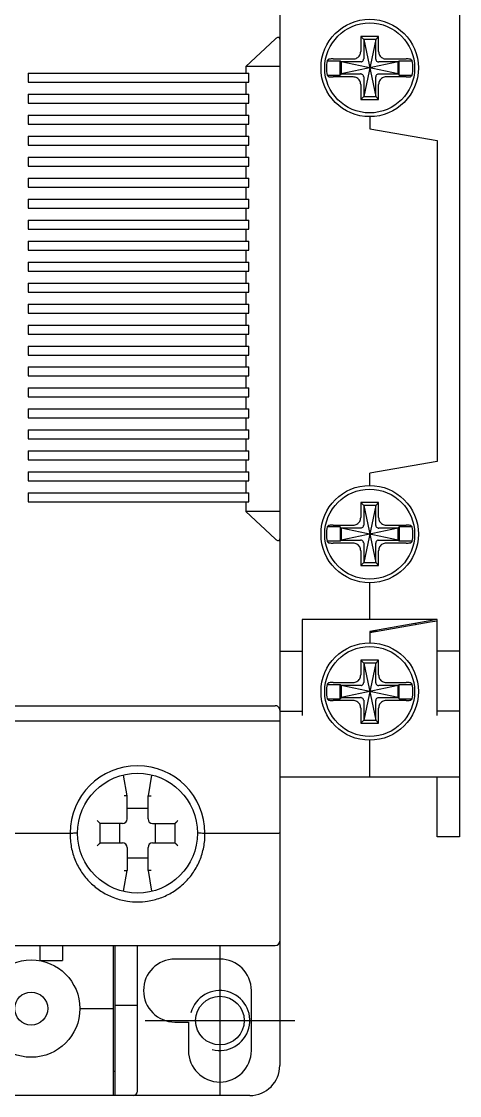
# Model space of a CAD drawing. Header units: millimetres. Extents: x 24815 to 36799, y -9299 to 5469.
# Drawn here: x 34481.6 to 34510.9, y 501.3 to 572.9 of the extents above; entities that cross this region are included whole.
import ezdxf

# ---------------------------------------------------------------- set-up
doc = ezdxf.new("R2010")
doc.units = ezdxf.units.MM
doc.linetypes.add('CENTER', pattern=[50.8, 31.75, -6.35, 6.35, -6.35])
doc.layers.add('CENTER', color=1, linetype='CENTER')
doc.layers.add('THIN', color=3, linetype='Continuous')

# ---------------------------------------------------------------- blocks, each defined once
blk = doc.blocks.new('A$C327261A5')
for p, q in [((13.837, 71.68, 0), (13.837, -30.32, 0)), ((25.837, 56.43, 0), (25.837, -15.07, 0)), ((13.537, 38.152, 0), (11.574, 36.33, 0)), ((19.437, 38.13, 0), (19.237, 38.33, 0)), ((19.237, 38.33, 0), (19.237, 37.335, 0)), ((20.437, 38.33, 0), (19.237, 38.33, 0)), ((19.437, 38.13, 0), (19.437, 36.832, 0)), ((20.237, 38.13, 0), (19.437, 34.33, 0)), ((19.437, 38.13, 0), (20.237, 34.33, 0)), ((20.237, 38.13, 0), (19.437, 38.13, 0)), ((20.237, 38.13, 0), (20.437, 38.33, 0)), ((20.237, 36.832, 0), (20.237, 38.13, 0)), ((20.437, 37.335, 0), (20.437, 38.33, 0)), ((16.991, 36.71, 0), (17.857, 36.71, 0)), ((17.403, 36.83, 0), (18.732, 36.83, 0)), ((17.857, 35.75, 0), (17.857, 36.71, 0)), ((17.937, 36.63, 0), (17.857, 36.71, 0)), ((21.737, 36.63, 0), (17.937, 35.83, 0)), ((21.737, 35.83, 0), (17.937, 36.63, 0)), ((19.235, 36.63, 0), (17.937, 36.63, 0)), ((17.937, 36.63, 0), (17.937, 35.83, 0)), ((21.737, 36.63, 0), (20.439, 36.63, 0)), ((20.942, 36.83, 0), (22.27, 36.83, 0)), ((21.737, 36.63, 0), (21.817, 36.71, 0)), ((21.737, 35.83, 0), (21.737, 36.63, 0)), ((21.817, 36.71, 0), (22.683, 36.71, 0)), ((21.817, 35.75, 0), (21.817, 36.71, 0)), ((-2.963, 35.88, 0), (-2.963, 35.28, 0)), ((-2.963, 35.88, 0), (11.774, 35.88, 0)), ((13.837, 36.33, 0), (11.574, 36.33, 0)), ((11.574, 36.33, 0), (11.574, 35.88, 0)), ((11.774, 35.28, 0), (11.774, 35.88, 0)), ((17.937, 35.83, 0), (17.857, 35.75, 0)), ((17.937, 35.83, 0), (19.235, 35.83, 0)), ((20.439, 35.83, 0), (21.737, 35.83, 0)), ((21.737, 35.83, 0), (21.817, 35.75, 0)), ((-2.963, 35.28, 0), (11.774, 35.28, 0)), ((11.574, 35.28, 0), (11.574, 34.48, 0)), ((16.991, 35.75, 0), (17.857, 35.75, 0)), ((18.732, 35.63, 0), (17.403, 35.63, 0)), ((19.237, 35.125, 0), (19.237, 34.13, 0)), ((19.437, 35.628, 0), (19.437, 34.33, 0)), ((20.237, 34.33, 0), (20.237, 35.628, 0)), ((20.437, 34.13, 0), (20.437, 35.125, 0)), ((22.27, 35.63, 0), (20.942, 35.63, 0)), ((21.817, 35.75, 0), (22.683, 35.75, 0)), ((-2.963, 34.48, 0), (-2.963, 33.88, 0)), ((-2.963, 34.48, 0), (11.774, 34.48, 0)), ((11.774, 33.88, 0), (11.774, 34.48, 0)), ((-2.963, 33.88, 0), (11.774, 33.88, 0)), ((11.574, 33.88, 0), (11.574, 33.08, 0)), ((19.437, 34.33, 0), (19.237, 34.13, 0)), ((19.237, 34.13, 0), (20.437, 34.13, 0)), ((19.437, 34.33, 0), (20.237, 34.33, 0)), ((20.237, 34.33, 0), (20.437, 34.13, 0)), ((-2.963, 33.08, 0), (-2.963, 32.48, 0)), ((-2.963, 33.08, 0), (11.774, 33.08, 0)), ((11.774, 32.48, 0), (11.774, 33.08, 0)), ((19.837, 32.98, 0), (19.837, 32.174, 0)), ((-2.963, 32.48, 0), (11.774, 32.48, 0)), ((11.574, 32.48, 0), (11.574, 31.68, 0)), ((-2.963, 31.68, 0), (-2.963, 31.08, 0)), ((-2.963, 31.68, 0), (11.774, 31.68, 0)), ((11.774, 31.08, 0), (11.774, 31.68, 0)), ((19.837, 32.174, 0), (24.337, 31.38, 0)), ((-2.963, 31.08, 0), (11.774, 31.08, 0)), ((11.574, 31.08, 0), (11.574, 30.28, 0)), ((24.337, 31.38, 0), (24.337, 9.98, 0)), ((-2.963, 30.28, 0), (-2.963, 29.68, 0)), ((-2.963, 30.28, 0), (11.774, 30.28, 0)), ((11.774, 29.68, 0), (11.774, 30.28, 0)), ((-2.963, 29.68, 0), (11.774, 29.68, 0)), ((11.574, 29.68, 0), (11.574, 28.88, 0)), ((-2.963, 28.88, 0), (11.774, 28.88, 0)), ((-2.963, 28.88, 0), (-2.963, 28.28, 0)), ((11.774, 28.28, 0), (11.774, 28.88, 0)), ((-2.963, 28.28, 0), (11.774, 28.28, 0)), ((11.574, 28.28, 0), (11.574, 27.48, 0)), ((-2.963, 27.48, 0), (11.774, 27.48, 0)), ((-2.963, 27.48, 0), (-2.963, 26.88, 0)), ((11.774, 26.88, 0), (11.774, 27.48, 0)), ((-2.963, 26.88, 0), (11.774, 26.88, 0)), ((11.574, 26.88, 0), (11.574, 26.08, 0)), ((-2.963, 26.08, 0), (11.774, 26.08, 0)), ((-2.963, 26.08, 0), (-2.963, 25.48, 0)), ((11.774, 25.48, 0), (11.774, 26.08, 0)), ((-2.963, 25.48, 0), (11.774, 25.48, 0)), ((11.574, 25.48, 0), (11.574, 24.68, 0)), ((-2.963, 24.68, 0), (11.774, 24.68, 0)), ((-2.963, 24.68, 0), (-2.963, 24.08, 0)), ((11.774, 24.08, 0), (11.774, 24.68, 0)), ((-2.963, 24.08, 0), (11.774, 24.08, 0)), ((11.574, 24.08, 0), (11.574, 23.28, 0)), ((-2.963, 23.28, 0), (11.774, 23.28, 0)), ((-2.963, 23.28, 0), (-2.963, 22.68, 0)), ((11.774, 22.68, 0), (11.774, 23.28, 0)), ((-2.963, 22.68, 0), (11.774, 22.68, 0)), ((11.574, 22.68, 0), (11.574, 21.88, 0)), ((-2.963, 21.88, 0), (11.774, 21.88, 0)), ((-2.963, 21.88, 0), (-2.963, 21.28, 0)), ((11.774, 21.28, 0), (11.774, 21.88, 0)), ((-2.963, 21.28, 0), (11.774, 21.28, 0)), ((11.574, 21.28, 0), (11.574, 20.48, 0)), ((-2.963, 20.48, 0), (11.774, 20.48, 0)), ((-2.963, 20.48, 0), (-2.963, 19.88, 0)), ((11.774, 19.88, 0), (11.774, 20.48, 0)), ((-2.963, 19.88, 0), (11.774, 19.88, 0)), ((11.574, 19.88, 0), (11.574, 19.08, 0)), ((-2.963, 19.08, 0), (11.774, 19.08, 0)), ((-2.963, 19.08, 0), (-2.963, 18.48, 0)), ((11.774, 18.48, 0), (11.774, 19.08, 0)), ((-2.963, 18.48, 0), (11.774, 18.48, 0)), ((11.574, 18.48, 0), (11.574, 17.68, 0)), ((-2.963, 17.68, 0), (11.774, 17.68, 0)), ((-2.963, 17.68, 0), (-2.963, 17.08, 0)), ((11.774, 17.08, 0), (11.774, 17.68, 0)), ((-2.963, 17.08, 0), (11.774, 17.08, 0)), ((11.574, 17.08, 0), (11.574, 16.28, 0)), ((-2.963, 16.28, 0), (11.774, 16.28, 0)), ((-2.963, 16.28, 0), (-2.963, 15.68, 0)), ((11.774, 15.68, 0), (11.774, 16.28, 0)), ((-2.963, 15.68, 0), (11.774, 15.68, 0)), ((11.574, 15.68, 0), (11.574, 14.88, 0)), ((-2.963, 14.88, 0), (11.774, 14.88, 0)), ((-2.963, 14.88, 0), (-2.963, 14.28, 0)), ((11.774, 14.28, 0), (11.774, 14.88, 0)), ((-2.963, 14.28, 0), (11.774, 14.28, 0)), ((11.574, 14.28, 0), (11.574, 13.48, 0)), ((-2.963, 13.48, 0), (11.774, 13.48, 0)), ((-2.963, 13.48, 0), (-2.963, 12.88, 0)), ((11.774, 12.88, 0), (11.774, 13.48, 0)), ((-2.963, 12.88, 0), (11.774, 12.88, 0)), ((11.574, 12.88, 0), (11.574, 12.08, 0)), ((-2.963, 12.08, 0), (11.774, 12.08, 0)), ((-2.963, 12.08, 0), (-2.963, 11.48, 0)), ((-2.963, 11.48, 0), (11.774, 11.48, 0)), ((11.574, 11.48, 0), (11.574, 10.68, 0)), ((11.774, 11.48, 0), (11.774, 12.08, 0)), ((-2.963, 10.68, 0), (11.774, 10.68, 0)), ((-2.963, 10.68, 0), (-2.963, 10.08, 0)), ((-2.963, 10.08, 0), (11.774, 10.08, 0)), ((11.574, 10.08, 0), (11.574, 9.28, 0)), ((11.774, 10.08, 0), (11.774, 10.68, 0)), ((24.337, 9.98, 0), (19.837, 9.187, 0)), ((-2.963, 9.28, 0), (11.774, 9.28, 0)), ((-2.963, 9.28, 0), (-2.963, 8.68, 0)), ((-2.963, 8.68, 0), (11.774, 8.68, 0)), ((11.574, 8.68, 0), (11.574, 7.88, 0)), ((11.774, 8.68, 0), (11.774, 9.28, 0)), ((19.837, 8.38, 0), (19.837, 9.187, 0)), ((-2.963, 7.88, 0), (11.774, 7.88, 0)), ((-2.963, 7.88, 0), (-2.963, 7.28, 0)), ((-2.963, 7.28, 0), (11.774, 7.28, 0)), ((11.574, 7.28, 0), (11.574, 6.63, 0)), ((11.774, 7.28, 0), (11.774, 7.88, 0)), ((19.437, 7.03, 0), (19.237, 7.23, 0)), ((19.237, 7.23, 0), (19.237, 6.235, 0)), ((20.437, 7.23, 0), (19.237, 7.23, 0)), ((20.237, 7.03, 0), (20.437, 7.23, 0)), ((20.437, 6.235, 0), (20.437, 7.23, 0)), ((13.837, 6.63, 0), (11.574, 6.63, 0)), ((11.574, 6.63, 0), (13.537, 4.809, 0)), ((19.437, 7.03, 0), (20.237, 3.23, 0)), ((20.237, 7.03, 0), (19.437, 3.23, 0)), ((20.237, 7.03, 0), (19.437, 7.03, 0)), ((19.437, 7.03, 0), (19.437, 5.732, 0)), ((20.237, 5.732, 0), (20.237, 7.03, 0)), ((17.857, 5.61, 0), (16.991, 5.61, 0)), ((17.403, 5.73, 0), (18.732, 5.73, 0)), ((17.857, 5.61, 0), (17.857, 4.65, 0)), ((17.937, 5.53, 0), (17.857, 5.61, 0)), ((21.737, 4.73, 0), (17.937, 5.53, 0)), ((21.737, 5.53, 0), (17.937, 4.73, 0)), ((19.235, 5.53, 0), (17.937, 5.53, 0)), ((17.937, 5.53, 0), (17.937, 4.73, 0)), ((21.737, 5.53, 0), (20.439, 5.53, 0)), ((20.942, 5.73, 0), (22.27, 5.73, 0)), ((21.737, 5.53, 0), (21.817, 5.61, 0)), ((21.737, 4.73, 0), (21.737, 5.53, 0)), ((21.817, 5.61, 0), (21.817, 4.65, 0)), ((22.683, 5.61, 0), (21.817, 5.61, 0)), ((17.857, 4.65, 0), (16.991, 4.65, 0)), ((18.732, 4.53, 0), (17.403, 4.53, 0)), ((17.937, 4.73, 0), (17.857, 4.65, 0)), ((17.937, 4.73, 0), (19.235, 4.73, 0)), ((19.437, 4.528, 0), (19.437, 3.23, 0)), ((20.237, 3.23, 0), (20.237, 4.528, 0)), ((20.439, 4.73, 0), (21.737, 4.73, 0)), ((22.27, 4.53, 0), (20.942, 4.53, 0)), ((21.737, 4.73, 0), (21.817, 4.65, 0)), ((22.683, 4.65, 0), (21.817, 4.65, 0)), ((19.237, 4.025, 0), (19.237, 3.03, 0)), ((20.437, 3.03, 0), (20.437, 4.025, 0)), ((19.437, 3.23, 0), (19.237, 3.03, 0)), ((19.237, 3.03, 0), (20.437, 3.03, 0)), ((19.437, 3.23, 0), (20.237, 3.23, 0)), ((20.237, 3.23, 0), (20.437, 3.03, 0)), ((19.837, -0.57, 0), (19.837, 1.88, 0)), ((15.337, -0.57, 0), (15.337, -6.97, 0)), ((24.337, -0.57, 0), (15.337, -0.57, 0)), ((23.852, -0.655, 0), (19.837, -1.363, 0)), ((24.32, -0.573, 0), (23.852, -0.655, 0)), ((24.337, -0.67, 0), (23.869, -0.752, 0)), ((24.337, -6.97, 0), (24.337, -0.57, 0)), ((19.837, -1.363, 0), (19.837, -2.12, 0)), ((20.367, -1.37, 0), (19.837, -1.37, 0)), ((23.869, -0.752, 0), (19.854, -1.46, 0)), ((19.854, -1.46, 0), (19.837, -1.463, 0)), ((13.837, -2.67, 0), (15.337, -2.67, 0)), ((25.837, -2.67, 0), (24.337, -2.67, 0)), ((19.237, -3.27, 0), (19.237, -4.265, 0)), ((19.437, -3.47, 0), (19.237, -3.27, 0)), ((20.437, -3.27, 0), (19.237, -3.27, 0)), ((19.437, -3.47, 0), (19.437, -4.768, 0)), ((20.237, -3.47, 0), (19.437, -7.27, 0)), ((19.437, -3.47, 0), (20.237, -7.27, 0)), ((20.237, -3.47, 0), (19.437, -3.47, 0)), ((20.237, -3.47, 0), (20.437, -3.27, 0)), ((20.237, -4.768, 0), (20.237, -3.47, 0)), ((20.437, -4.265, 0), (20.437, -3.27, 0)), ((16.991, -4.89, 0), (17.857, -4.89, 0)), ((17.403, -4.77, 0), (18.732, -4.77, 0)), ((17.857, -5.85, 0), (17.857, -4.89, 0)), ((17.937, -4.97, 0), (17.857, -4.89, 0)), ((21.737, -4.97, 0), (17.937, -5.77, 0)), ((21.737, -5.77, 0), (17.937, -4.97, 0)), ((19.235, -4.97, 0), (17.937, -4.97, 0)), ((17.937, -4.97, 0), (17.937, -5.77, 0)), ((21.737, -4.97, 0), (20.439, -4.97, 0)), ((20.942, -4.77, 0), (22.27, -4.77, 0)), ((21.737, -4.97, 0), (21.817, -4.89, 0)), ((21.737, -5.77, 0), (21.737, -4.97, 0)), ((21.817, -4.89, 0), (22.683, -4.89, 0)), ((21.817, -5.85, 0), (21.817, -4.89, 0)), ((-40.863, -6.32, 0), (13.537, -6.32, 0)), ((16.991, -5.85, 0), (17.857, -5.85, 0)), ((18.732, -5.97, 0), (17.403, -5.97, 0)), ((17.937, -5.77, 0), (17.857, -5.85, 0)), ((17.937, -5.77, 0), (19.235, -5.77, 0)), ((19.437, -5.972, 0), (19.437, -7.27, 0)), ((20.237, -7.27, 0), (20.237, -5.972, 0)), ((20.439, -5.77, 0), (21.737, -5.77, 0)), ((22.27, -5.97, 0), (20.942, -5.97, 0)), ((21.737, -5.77, 0), (21.817, -5.85, 0)), ((21.817, -5.85, 0), (22.683, -5.85, 0)), ((13.837, -6.67, 0), (15.337, -6.67, 0)), ((19.237, -6.475, 0), (19.237, -7.47, 0)), ((20.437, -7.47, 0), (20.437, -6.475, 0)), ((25.837, -6.67, 0), (24.337, -6.67, 0)), ((-41.163, -7.32, 0), (13.837, -7.32, 0)), ((19.437, -7.27, 0), (19.237, -7.47, 0)), ((19.237, -7.47, 0), (20.437, -7.47, 0)), ((19.437, -7.27, 0), (20.237, -7.27, 0)), ((20.237, -7.27, 0), (20.437, -7.47, 0)), ((19.837, -11.07, 0), (19.837, -8.62, 0)), ((3.637, -12.32, 0), (3.405, -10.944, 0)), ((5.268, -10.944, 0), (5.037, -12.32, 0)), ((13.837, -11.07, 0), (25.837, -11.07, 0)), ((24.337, -15.07, 0), (24.337, -11.07, 0)), ((3.637, -13.87, 0), (3.637, -12.32, 0)), ((5.037, -13.87, 0), (5.037, -12.32, 0)), ((5.037, -13.17, 0), (3.637, -13.17, 0)), ((1.837, -15.47, 0), (1.837, -14.17, 0)), ((3.337, -14.17, 0), (1.837, -14.17, 0)), ((3.137, -14.17, 0), (3.137, -15.47, 0)), ((5.337, -14.17, 0), (6.837, -14.17, 0)), ((5.537, -15.47, 0), (5.537, -14.17, 0)), ((6.837, -14.17, 0), (6.837, -15.47, 0)), ((-9.163, -14.82, 0), (-0.163, -14.82, 0)), ((8.837, -14.82, 0), (13.537, -14.82, 0)), ((1.837, -15.47, 0), (3.337, -15.47, 0)), ((5.337, -15.47, 0), (6.837, -15.47, 0)), ((25.837, -15.07, 0), (24.337, -15.07, 0)), ((3.637, -15.77, 0), (3.637, -17.32, 0)), ((3.637, -16.47, 0), (5.037, -16.47, 0)), ((5.037, -17.32, 0), (5.037, -15.77, 0)), ((3.406, -18.695, 0), (3.637, -17.32, 0)), ((5.037, -17.32, 0), (5.268, -18.695, 0)), ((-40.863, -22.32, 0), (13.537, -22.32, 0)), ((-2.163, -23.32, 0), (-2.163, -22.32, 0)), ((-0.663, -22.32, 0), (-0.663, -23.32, 0)), ((2.737, -32.32, 0), (2.737, -22.32, 0)), ((2.837, -32.32, 0), (2.837, -22.32, 0)), ((4.337, -32.02, 0), (4.337, -22.32, 0)), ((-2.163, -23.32, 0), (-0.663, -23.32, 0)), ((9.837, -23.22, 0), (6.837, -23.22, 0)), ((11.937, -29.32, 0), (11.937, -25.32, 0)), ((4.337, -26.32, 0), (2.837, -26.32, 0)), ((0.487, -26.52, 0), (2.737, -26.52, 0)), ((6.837, -27.42, 0), (7.737, -27.42, 0)), ((7.737, -27.42, 0), (7.737, -29.32, 0)), ((2.837, -30.72, 0), (2.737, -30.72, 0)), ((11.837, -32.32, 0), (-39.163, -32.32, 0)), ((11.837, -32.32, 0), (4.037, -32.32, 0))]:
    blk.add_line(p, q)
for centre, radius in [((19.837, 36.23, 0), 3.25), ((19.837, 36.23, 0), 3), ((19.837, 5.13, 0), 3.25), ((19.837, 5.13, 0), 3), ((19.837, -5.37, 0), 3.25), ((19.837, -5.37, 0), 3), ((4.337, -14.82, 0), 4), ((-2.763, -26.52, 0), 3.25), ((-2.763, -26.52, 0), 1.1)]:
    blk.add_circle(centre, radius)
for centre, radius, start, end in [((19.837, 36.23, 0), 2.886, 170.42695, 189.57306), ((19.837, 36.23, 0), 2.886, 350.42695, 9.57302), ((19.837, 5.13, 0), 2.886, 170.42695, 189.57306), ((19.837, 5.13, 0), 2.886, 350.42695, 9.57302), ((23.337, -0.633, 0), 0.5, 202.87563, 215.3737), ((19.837, -5.37, 0), 2.886, 170.42695, 189.57306), ((19.837, -5.37, 0), 2.886, 350.42695, 9.57302), ((4.337, -14.82, 0), 4.5, 0, 180), ((3.337, -13.87, 0), 0.3, 270, 0), ((5.337, -13.87, 0), 0.3, 180, 270), ((3.337, -15.77, 0), 0.3, 0, 90), ((5.337, -15.77, 0), 0.3, 90, 180), ((13.537, -22.02, 0), 0.3, 270, 0), ((6.837, -25.32, 0), 2.1, 90, 270), ((9.837, -25.32, 0), 2.1, 0, 90), ((9.837, -29.32, 0), 2.1, 180, 0), ((11.837, -30.32, 0), 2, 270, 0), ((4.037, -32.02, 0), 0.3, 270, 0)]:
    blk.add_arc(centre, radius, start, end)
for points, start_tangent, end_tangent in [([(13.837, 38.152, 0), (13.827, 38.213, 0), (13.797, 38.254, 0), (13.748, 38.267, 0), (13.685, 38.253, 0), (13.613, 38.213, 0), (13.537, 38.152, 0)], (0, 1), (-0.732974, -0.680257)), ([(18.732, 36.83, 0), (18.987, 36.897, 0), (19.17, 37.08, 0), (19.237, 37.335, 0)], (1, 0), (0, 1)), ([(20.437, 37.335, 0), (20.504, 37.08, 0), (20.687, 36.897, 0), (20.942, 36.83, 0)], (0, -1), (1, 0)), ([(17.091, 36.803, 0), (17.057, 36.772, 0), (17.024, 36.741, 0), (16.991, 36.71, 0)], (-0.740614, -0.671931), (-0.726063, -0.687628)), ([(17.403, 36.83, 0), (17.256, 36.827, 0), (17.142, 36.817, 0), (17.091, 36.803, 0)], (-1, 0), (-0.740614, -0.671931)), ([(19.259, 36.632, 0), (19.251, 36.631, 0), (19.243, 36.63, 0), (19.235, 36.63, 0)], (-0.99042, -0.138088), (-1, 0)), ([(19.259, 36.632, 0), (19.341, 36.663, 0), (19.404, 36.726, 0), (19.435, 36.808, 0)], (0.99042, 0.138088), (0.138088, 0.99042)), ([(19.435, 36.808, 0), (19.436, 36.816, 0), (19.437, 36.824, 0), (19.437, 36.832, 0)], (0.138088, 0.99042), (0, 1)), ([(20.239, 36.808, 0), (20.238, 36.816, 0), (20.237, 36.824, 0), (20.237, 36.832, 0)], (-0.138088, 0.99042), (0, 1)), ([(20.239, 36.808, 0), (20.27, 36.726, 0), (20.333, 36.663, 0), (20.415, 36.632, 0)], (0.138088, -0.99042), (0.99042, -0.138088)), ([(20.415, 36.632, 0), (20.423, 36.631, 0), (20.431, 36.63, 0), (20.439, 36.63, 0)], (0.99042, -0.138088), (1, 0)), ([(22.583, 36.803, 0), (22.531, 36.817, 0), (22.418, 36.827, 0), (22.27, 36.83, 0)], (-0.740614, 0.671931), (-1, 0)), ([(22.683, 36.71, 0), (22.65, 36.741, 0), (22.617, 36.772, 0), (22.583, 36.803, 0)], (-0.726063, 0.687628), (-0.740614, 0.671931)), ([(19.259, 35.829, 0), (19.251, 35.83, 0), (19.243, 35.83, 0), (19.235, 35.83, 0)], (-0.99042, 0.138088), (-1, 0)), ([(19.435, 35.653, 0), (19.404, 35.734, 0), (19.341, 35.798, 0), (19.259, 35.829, 0)], (-0.138088, 0.99042), (-0.99042, 0.138088)), ([(20.415, 35.829, 0), (20.333, 35.798, 0), (20.27, 35.734, 0), (20.239, 35.653, 0)], (-0.99042, -0.138088), (-0.138088, -0.99042)), ([(20.415, 35.829, 0), (20.423, 35.83, 0), (20.431, 35.83, 0), (20.439, 35.83, 0)], (0.99042, 0.138088), (1, 0)), ([(16.991, 35.75, 0), (17.024, 35.719, 0), (17.057, 35.688, 0), (17.091, 35.658, 0)], (0.726063, -0.687628), (0.740614, -0.671931)), ([(17.091, 35.658, 0), (17.142, 35.644, 0), (17.256, 35.634, 0), (17.403, 35.63, 0)], (0.740614, -0.671931), (1, 0)), ([(19.237, 35.125, 0), (19.17, 35.38, 0), (18.987, 35.563, 0), (18.732, 35.63, 0)], (0, 1), (-1, 0)), ([(19.435, 35.653, 0), (19.436, 35.645, 0), (19.437, 35.637, 0), (19.437, 35.628, 0)], (0.138088, -0.99042), (0, -1)), ([(20.239, 35.653, 0), (20.238, 35.645, 0), (20.237, 35.637, 0), (20.237, 35.628, 0)], (-0.138088, -0.99042), (0, -1)), ([(20.942, 35.63, 0), (20.687, 35.564, 0), (20.504, 35.381, 0), (20.437, 35.125, 0)], (-1, 0), (0, -1)), ([(22.27, 35.63, 0), (22.418, 35.634, 0), (22.531, 35.644, 0), (22.583, 35.658, 0)], (1, 0), (0.740614, 0.671931)), ([(22.583, 35.658, 0), (22.617, 35.688, 0), (22.65, 35.719, 0), (22.683, 35.75, 0)], (0.740614, 0.671931), (0.726063, 0.687628)), ([(18.732, 5.73, 0), (18.987, 5.797, 0), (19.17, 5.98, 0), (19.237, 6.235, 0)], (1, 0), (0, 1)), ([(19.435, 5.708, 0), (19.436, 5.716, 0), (19.437, 5.724, 0), (19.437, 5.732, 0)], (0.138088, 0.99042), (0, 1)), ([(20.239, 5.708, 0), (20.238, 5.716, 0), (20.237, 5.724, 0), (20.237, 5.732, 0)], (-0.138088, 0.99042), (0, 1)), ([(20.437, 6.235, 0), (20.504, 5.98, 0), (20.687, 5.797, 0), (20.942, 5.73, 0)], (0, -1), (1, 0)), ([(17.091, 5.703, 0), (17.057, 5.672, 0), (17.024, 5.641, 0), (16.991, 5.61, 0)], (-0.740614, -0.671931), (-0.726063, -0.687628)), ([(17.403, 5.73, 0), (17.256, 5.727, 0), (17.142, 5.717, 0), (17.091, 5.703, 0)], (-1, 0), (-0.740614, -0.671931)), ([(19.259, 5.532, 0), (19.251, 5.531, 0), (19.243, 5.53, 0), (19.235, 5.53, 0)], (-0.99042, -0.138088), (-1, 0)), ([(19.259, 5.532, 0), (19.341, 5.563, 0), (19.404, 5.626, 0), (19.435, 5.708, 0)], (0.99042, 0.138088), (0.138088, 0.99042)), ([(20.239, 5.708, 0), (20.27, 5.626, 0), (20.333, 5.563, 0), (20.415, 5.532, 0)], (0.138088, -0.99042), (0.99042, -0.138088)), ([(20.415, 5.532, 0), (20.423, 5.531, 0), (20.431, 5.53, 0), (20.439, 5.53, 0)], (0.99042, -0.138088), (1, 0)), ([(22.583, 5.703, 0), (22.531, 5.717, 0), (22.418, 5.727, 0), (22.27, 5.73, 0)], (-0.740614, 0.671931), (-1, 0)), ([(22.683, 5.61, 0), (22.65, 5.641, 0), (22.617, 5.672, 0), (22.583, 5.703, 0)], (-0.726063, 0.687628), (-0.740614, 0.671931)), ([(13.537, 4.809, 0), (13.612, 4.748, 0), (13.685, 4.708, 0), (13.748, 4.693, 0), (13.796, 4.707, 0), (13.827, 4.746, 0), (13.837, 4.809, 0)], (0.732974, -0.680257), (0, 1)), ([(16.991, 4.65, 0), (17.024, 4.619, 0), (17.057, 4.588, 0), (17.091, 4.558, 0)], (0.726063, -0.687628), (0.740614, -0.671931)), ([(17.091, 4.558, 0), (17.142, 4.544, 0), (17.256, 4.534, 0), (17.403, 4.53, 0)], (0.740614, -0.671931), (1, 0)), ([(19.237, 4.025, 0), (19.17, 4.28, 0), (18.987, 4.463, 0), (18.732, 4.53, 0)], (0, 1), (-1, 0)), ([(19.259, 4.729, 0), (19.251, 4.73, 0), (19.243, 4.73, 0), (19.235, 4.73, 0)], (-0.99042, 0.138088), (-1, 0)), ([(19.435, 4.553, 0), (19.404, 4.634, 0), (19.341, 4.698, 0), (19.259, 4.729, 0)], (-0.138088, 0.99042), (-0.99042, 0.138088)), ([(19.435, 4.553, 0), (19.436, 4.545, 0), (19.437, 4.537, 0), (19.437, 4.528, 0)], (0.138088, -0.99042), (0, -1)), ([(20.239, 4.553, 0), (20.238, 4.545, 0), (20.237, 4.537, 0), (20.237, 4.528, 0)], (-0.138088, -0.99042), (0, -1)), ([(20.415, 4.729, 0), (20.333, 4.698, 0), (20.27, 4.634, 0), (20.239, 4.553, 0)], (-0.99042, -0.138088), (-0.138088, -0.99042)), ([(20.415, 4.729, 0), (20.423, 4.73, 0), (20.431, 4.73, 0), (20.439, 4.73, 0)], (0.99042, 0.138088), (1, 0)), ([(20.942, 4.53, 0), (20.687, 4.464, 0), (20.504, 4.281, 0), (20.437, 4.025, 0)], (-1, 0), (0, -1)), ([(22.27, 4.53, 0), (22.418, 4.534, 0), (22.531, 4.544, 0), (22.583, 4.558, 0)], (1, 0), (0.740614, 0.671931)), ([(22.583, 4.558, 0), (22.617, 4.588, 0), (22.65, 4.619, 0), (22.683, 4.65, 0)], (0.740614, 0.671931), (0.726063, 0.687628)), ([(18.732, -4.77, 0), (18.987, -4.703, 0), (19.17, -4.52, 0), (19.237, -4.265, 0)], (1, 0), (0, 1)), ([(20.437, -4.265, 0), (20.504, -4.52, 0), (20.687, -4.703, 0), (20.942, -4.77, 0)], (0, -1), (1, 0)), ([(17.091, -4.797, 0), (17.057, -4.828, 0), (17.024, -4.859, 0), (16.991, -4.89, 0)], (-0.740614, -0.671931), (-0.726063, -0.687628)), ([(17.403, -4.77, 0), (17.256, -4.773, 0), (17.142, -4.783, 0), (17.091, -4.797, 0)], (-1, 0), (-0.740614, -0.671931)), ([(19.259, -4.968, 0), (19.251, -4.969, 0), (19.243, -4.97, 0), (19.235, -4.97, 0)], (-0.99042, -0.138088), (-1, 0)), ([(19.259, -4.968, 0), (19.341, -4.937, 0), (19.404, -4.874, 0), (19.435, -4.792, 0)], (0.99042, 0.138088), (0.138088, 0.99042)), ([(19.435, -4.792, 0), (19.436, -4.784, 0), (19.437, -4.776, 0), (19.437, -4.768, 0)], (0.138088, 0.99042), (0, 1)), ([(20.239, -4.792, 0), (20.238, -4.784, 0), (20.237, -4.776, 0), (20.237, -4.768, 0)], (-0.138088, 0.99042), (0, 1)), ([(20.239, -4.792, 0), (20.27, -4.874, 0), (20.333, -4.937, 0), (20.415, -4.968, 0)], (0.138088, -0.99042), (0.99042, -0.138088)), ([(20.415, -4.968, 0), (20.423, -4.969, 0), (20.431, -4.97, 0), (20.439, -4.97, 0)], (0.99042, -0.138088), (1, 0)), ([(22.583, -4.797, 0), (22.531, -4.783, 0), (22.418, -4.773, 0), (22.27, -4.77, 0)], (-0.740614, 0.671931), (-1, 0)), ([(22.683, -4.89, 0), (22.65, -4.859, 0), (22.617, -4.828, 0), (22.583, -4.797, 0)], (-0.726063, 0.687628), (-0.740614, 0.671931)), ([(13.837, -6.62, 0), (13.821, -6.522, 0), (13.777, -6.44, 0), (13.712, -6.376, 0), (13.629, -6.334, 0), (13.537, -6.32, 0)], (0, 1), (-1, 0)), ([(16.991, -5.85, 0), (17.024, -5.881, 0), (17.057, -5.912, 0), (17.091, -5.942, 0)], (0.726063, -0.687628), (0.740614, -0.671931)), ([(17.091, -5.942, 0), (17.142, -5.956, 0), (17.256, -5.966, 0), (17.403, -5.97, 0)], (0.740614, -0.671931), (1, 0)), ([(19.237, -6.475, 0), (19.17, -6.22, 0), (18.987, -6.037, 0), (18.732, -5.97, 0)], (0, 1), (-1, 0)), ([(19.259, -5.771, 0), (19.251, -5.77, 0), (19.243, -5.77, 0), (19.235, -5.77, 0)], (-0.99042, 0.138088), (-1, 0)), ([(19.435, -5.947, 0), (19.404, -5.866, 0), (19.341, -5.802, 0), (19.259, -5.771, 0)], (-0.138088, 0.99042), (-0.99042, 0.138088)), ([(19.435, -5.947, 0), (19.436, -5.955, 0), (19.437, -5.963, 0), (19.437, -5.972, 0)], (0.138088, -0.99042), (0, -1)), ([(20.239, -5.947, 0), (20.238, -5.955, 0), (20.237, -5.963, 0), (20.237, -5.972, 0)], (-0.138088, -0.99042), (0, -1)), ([(20.415, -5.771, 0), (20.333, -5.802, 0), (20.27, -5.866, 0), (20.239, -5.947, 0)], (-0.99042, -0.138088), (-0.138088, -0.99042)), ([(20.415, -5.771, 0), (20.423, -5.77, 0), (20.431, -5.77, 0), (20.439, -5.77, 0)], (0.99042, 0.138088), (1, 0)), ([(20.942, -5.97, 0), (20.687, -6.036, 0), (20.504, -6.219, 0), (20.437, -6.475, 0)], (-1, 0), (0, -1)), ([(22.27, -5.97, 0), (22.418, -5.966, 0), (22.531, -5.956, 0), (22.583, -5.942, 0)], (1, 0), (0.740614, 0.671931)), ([(22.583, -5.942, 0), (22.617, -5.912, 0), (22.65, -5.881, 0), (22.683, -5.85, 0)], (0.740614, 0.671931), (0.726063, 0.687628)), ([(3.637, -12.32, 0), (3.622, -12.321, 0), (3.578, -12.325, 0), (3.513, -12.33, 0), (3.437, -12.336, 0)], (-0.996529, -0.083245), (-0.996529, -0.083245)), ([(5.037, -12.32, 0), (5.052, -12.321, 0), (5.096, -12.325, 0), (5.161, -12.33, 0), (5.237, -12.336, 0)], (0.996529, -0.083245), (0.996529, -0.083245)), ([(1.837, -14.17, 0), (1.826, -14.159, 0), (1.8, -14.133, 0), (1.765, -14.098, 0), (1.724, -14.057, 0), (1.68, -14.013, 0), (1.637, -13.97, 0)], (-0.707107, 0.707107), (-0.707107, 0.707107)), ([(7.037, -13.97, 0), (6.993, -14.013, 0), (6.95, -14.057, 0), (6.909, -14.098, 0), (6.874, -14.133, 0), (6.848, -14.159, 0), (6.837, -14.17, 0)], (-0.707107, -0.707107), (-0.707107, -0.707107)), ([(-0.163, -14.82, 0), (0.006, -14.81, 0), (0.172, -14.796, 0), (0.337, -14.781, 0)], (0.996993, 0.077486), (0.995437, 0.09542)), ([(-0.162, -14.82, 0), (-0.163, -14.951, 0), (-0.061, -15.858, 0), (0.22, -16.724, 0), (0.667, -17.511, 0), (1.261, -18.191, 0), (1.984, -18.742, 0), (2.798, -19.135, 0), (3.658, -19.355, 0), (4.337, -19.407, 0)], (-0.019325, -0.999813), (1, 0.000013)), ([(4.337, -19.407, 0), (5.002, -19.357, 0), (5.864, -19.14, 0), (6.68, -18.748, 0), (7.405, -18.199, 0), (8.002, -17.518, 0), (8.45, -16.732, 0), (8.734, -15.865, 0), (8.837, -14.956, 0), (8.836, -14.82, 0)], (1, 0.000064), (-0.019331, 0.999813)), ([(8.337, -14.781, 0), (8.502, -14.796, 0), (8.668, -14.81, 0), (8.837, -14.82, 0)], (0.995437, -0.09542), (0.996993, -0.077486)), ([(13.537, -14.82, 0), (13.652, -14.818, 0), (13.749, -14.812, 0), (13.814, -14.804, 0), (13.837, -14.793, 0)], (1, 0), (0, 1)), ([(1.637, -15.67, 0), (1.68, -15.626, 0), (1.724, -15.583, 0), (1.765, -15.542, 0), (1.8, -15.506, 0), (1.826, -15.48, 0), (1.837, -15.47, 0)], (0.707107, 0.707107), (0.707107, 0.707107)), ([(6.837, -15.47, 0), (6.848, -15.48, 0), (6.874, -15.506, 0), (6.909, -15.542, 0), (6.95, -15.583, 0), (6.993, -15.626, 0), (7.037, -15.67, 0)], (0.707107, -0.707107), (0.707107, -0.707107)), ([(3.437, -17.303, 0), (3.513, -17.309, 0), (3.578, -17.315, 0), (3.622, -17.318, 0), (3.637, -17.32, 0)], (0.996529, -0.083245), (0.996529, -0.083245)), ([(5.237, -17.303, 0), (5.161, -17.309, 0), (5.096, -17.315, 0), (5.052, -17.318, 0), (5.037, -17.32, 0)], (-0.996529, -0.083245), (-0.996529, -0.083245))]:
    blk.add_spline(points, degree=3, dxfattribs=dict(start_tangent=start_tangent, end_tangent=end_tangent))
blk = doc.blocks.new('A$C1D835748')
blk.add_blockref('A$C327261A5', (37.163, 27.32, 0))
blk = doc.blocks.new('A$C4C521A20')
blk.add_circle((-213.25, 267), 1.621)
at = {"layer": 'CENTER'}
for p, q in [((-213.25, 272), (-213.25, 262)), ((-218.25, 267), (-208.25, 267))]:
    blk.add_line(p, q, dxfattribs=at)
at = {"layer": 'THIN'}
blk.add_arc((-213.25, 267), 2, 255, 165, dxfattribs=at)
blk = doc.blocks.new('A$C55C54E2F')
for name, p in [('A$C4C521A20', (-145, -545)), ('A$C1D835748', (-405.25, -278))]:
    blk.add_blockref(name, p)

msp = doc.modelspace()

# ---------------------------------------------------------------- block references
msp.add_blockref('A$C55C54E2F', (34853.123, 784.29))

doc.saveas('drawing.dxf')
